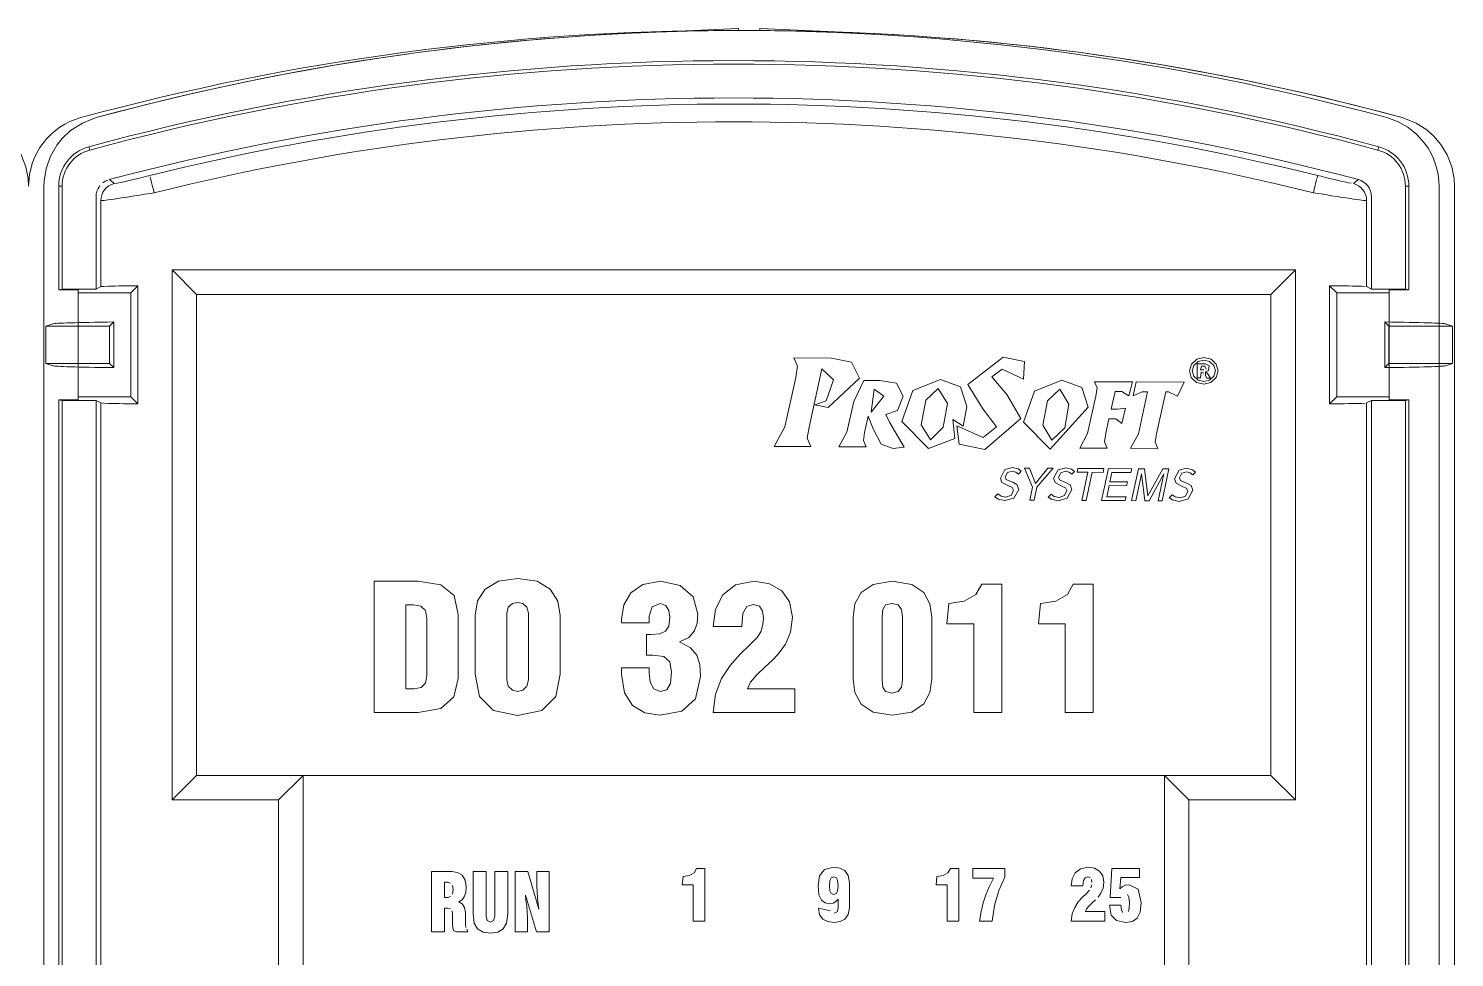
# Model space of a CAD drawing. Header units: millimetres. Extents: x -6000 to 26000, y -6000 to 26000.
# Drawn here: x 142.17 to 147.75, y -4531.38 to -4527.75 of the extents above; entities that cross this region are included whole.
import ezdxf

# ---------------------------------------------------------------- set-up
doc = ezdxf.new("R2010")
doc.units = ezdxf.units.MM
doc.header["$MEASUREMENT"] = 0
doc.layers.add('Чертеж и Рисунок_Ном._пера__1', color=7, linetype='Continuous', lineweight=15)
doc.layers.add('Чертеж и Рисунок_Ном._пера__7', color=7, linetype='Continuous', lineweight=15)

msp = doc.modelspace()

# ---------------------------------------------------------------- linework, layer by layer
at = {"layer": 'Чертеж и Рисунок_Ном._пера__1', "color": 7, "linetype": 'Continuous', "lineweight": 15, "flags": 128}
for points in [[(145.3943, -4529.0541), (145.3151, -4529.0379), (145.1684, -4529.0371), (145.1823, -4529.0699), (145.1758, -4529.1135), (145.1327, -4529.3075), (145.0915, -4529.3836), (145.2353, -4529.3843), (145.2209, -4529.3515), (145.2278, -4529.3079), (145.2779, -4529.0793)], [(145.2511, -4529.2209), (145.3032, -4529.2315), (145.4251, -4529.1167), (145.3943, -4529.0541)], [(146.0711, -4529.0516), (145.9884, -4529.0348), (145.8501, -4529.1416), (145.9081, -4529.2366)], [(145.9839, -4529.0814), (146.0672, -4529.1204), (146.0711, -4529.0516)], [(146.7243, -4529.1136), (146.7168, -4529.0875), (146.7246, -4529.061)], [(146.7243, -4529.1136), (146.7168, -4529.0875), (146.7246, -4529.061)], [(146.7246, -4529.061), (146.7455, -4529.0419)], [(146.7246, -4529.061), (146.7455, -4529.0419)], [(146.7506, -4529.0511), (146.7341, -4529.0664)], [(146.7506, -4529.0511), (146.7341, -4529.0664)], [(146.7455, -4529.0419), (146.7732, -4529.0353)], [(146.7455, -4529.0419), (146.7732, -4529.0353)], [(146.7476, -4529.1156), (146.7476, -4529.06), (146.7597, -4529.06), (146.779, -4529.0602), (146.7941, -4529.0678)], [(146.7476, -4529.1156), (146.7476, -4529.06), (146.7597, -4529.06), (146.779, -4529.0602), (146.7941, -4529.0678)], [(146.7733, -4529.0456), (146.7506, -4529.0511)], [(146.7733, -4529.0456), (146.7506, -4529.0511)], [(146.7732, -4529.0353), (146.8015, -4529.0424)], [(146.7732, -4529.0353), (146.8015, -4529.0424)], [(146.7957, -4529.0511), (146.7733, -4529.0456)], [(146.7957, -4529.0511), (146.7733, -4529.0456)], [(146.8125, -4529.0667), (146.7957, -4529.0511)], [(146.8125, -4529.0667), (146.7957, -4529.0511)], [(146.8015, -4529.0424), (146.822, -4529.0616)], [(146.8015, -4529.0424), (146.822, -4529.0616)], [(146.822, -4529.0616), (146.8296, -4529.0881), (146.822, -4529.1144)], [(146.822, -4529.0616), (146.8296, -4529.0881), (146.822, -4529.1144)], [(145.2779, -4529.0793), (145.324, -4529.1231), (145.2947, -4529.2052)], [(146.0018, -4529.1806), (145.9428, -4529.1114), (145.9839, -4529.0814)], [(146.7449, -4529.133), (146.7243, -4529.1136)], [(146.7449, -4529.133), (146.7243, -4529.1136)], [(146.7341, -4529.0664), (146.7279, -4529.0876), (146.7341, -4529.1089), (146.7508, -4529.1245)], [(146.7341, -4529.0664), (146.7279, -4529.0876), (146.7341, -4529.1089), (146.7508, -4529.1245)], [(146.7734, -4529.0971), (146.7629, -4529.0928), (146.7597, -4529.1157), (146.7476, -4529.1156)], [(146.7734, -4529.0971), (146.7629, -4529.0928), (146.7597, -4529.1157), (146.7476, -4529.1156)], [(146.7779, -4529.0696), (146.7647, -4529.0688), (146.7597, -4529.084)], [(146.7779, -4529.0696), (146.7647, -4529.0688), (146.7597, -4529.084)], [(146.7597, -4529.084), (146.7739, -4529.0841)], [(146.7597, -4529.084), (146.7739, -4529.0841)], [(146.782, -4529.0807), (146.7779, -4529.0696)], [(146.782, -4529.0807), (146.7779, -4529.0696)], [(146.7916, -4529.0866), (146.7801, -4529.0914)], [(146.7916, -4529.0866), (146.7801, -4529.0914)], [(146.7941, -4529.0678), (146.7916, -4529.0866)], [(146.7941, -4529.0678), (146.7916, -4529.0866)], [(146.7961, -4529.1245), (146.8128, -4529.109), (146.8187, -4529.0881), (146.8125, -4529.0667)], [(146.7961, -4529.1245), (146.8128, -4529.109), (146.8187, -4529.0881), (146.8125, -4529.0667)], [(146.822, -4529.1144), (146.8013, -4529.1334)], [(146.822, -4529.1144), (146.8013, -4529.1334)], [(145.5703, -4529.136), (145.5045, -4529.1261), (145.4423, -4529.1258), (145.4038, -4529.2081), (145.3759, -4529.3283), (145.345, -4529.3854), (145.4514, -4529.3859), (145.4406, -4529.3602), (145.4454, -4529.3287), (145.4599, -4529.2652), (145.4789, -4529.3151), (145.5104, -4529.3751)], [(145.5747, -4529.2431), (145.5967, -4529.1867), (145.5703, -4529.136)], [(145.6343, -4529.165), (145.5916, -4529.2867), (145.696, -4529.3924), (145.7988, -4529.3529), (145.7908, -4529.2777)], [(145.8209, -4529.1507), (145.7421, -4529.1221), (145.6343, -4529.165)], [(145.6856, -4529.2024), (145.7335, -4529.1569)], [(145.7335, -4529.1569), (145.7696, -4529.2158), (145.7532, -4529.3086)], [(145.7908, -4529.2777), (145.8311, -4529.3044), (145.8454, -4529.2274), (145.8209, -4529.1507)], [(146.1099, -4529.1674), (146.0672, -4529.289), (146.1716, -4529.3948), (146.321, -4529.2297), (146.2964, -4529.1531)], [(146.2177, -4529.1244), (146.1099, -4529.1674)], [(146.1612, -4529.2048), (146.2091, -4529.1593)], [(146.2091, -4529.1593), (146.2452, -4529.2182), (146.2288, -4529.311)], [(146.2964, -4529.1531), (146.2177, -4529.1244)], [(146.7732, -4529.1402), (146.7449, -4529.133)], [(146.7732, -4529.1402), (146.7449, -4529.133)], [(146.7508, -4529.1245), (146.7733, -4529.1301)], [(146.7508, -4529.1245), (146.7733, -4529.1301)], [(146.8013, -4529.1334), (146.7732, -4529.1402)], [(146.8013, -4529.1334), (146.7732, -4529.1402)], [(146.7733, -4529.1301), (146.7961, -4529.1245)], [(146.7733, -4529.1301), (146.7961, -4529.1245)], [(145.2947, -4529.2052), (145.2511, -4529.2209)], [(145.7532, -4529.3086), (145.7031, -4529.3574), (145.6674, -4529.2986), (145.6856, -4529.2024)], [(145.9081, -4529.2366), (145.9621, -4529.3067), (145.9091, -4529.3486), (145.8065, -4529.3034), (145.816, -4529.3748), (145.916, -4529.3953), (146.0572, -4529.274), (146.0018, -4529.1806)], [(146.1787, -4529.3598), (146.143, -4529.301), (146.1612, -4529.2048)], [(145.5428, -4529.2883), (145.5286, -4529.2585), (145.5747, -4529.2431)], [(145.6004, -4529.3867), (145.5428, -4529.2883)], [(146.2288, -4529.311), (146.1787, -4529.3598)], [(145.5104, -4529.3751), (145.5569, -4529.3917)], [(145.5569, -4529.3917), (145.6004, -4529.3867)], [(146.0234, -4529.5442), (146.0091, -4529.5383), (145.9825, -4529.5244), (145.9767, -4529.5076), (145.9941, -4529.4738)], [(145.9941, -4529.4738), (146.0239, -4529.4659)], [(146.0052, -4529.4854), (145.9957, -4529.5032), (145.9999, -4529.5138)], [(146.0379, -4529.484), (146.0227, -4529.4802), (146.0052, -4529.4854)], [(146.0239, -4529.4659), (146.0471, -4529.4715)], [(146.0471, -4529.4715), (146.0586, -4529.4809), (146.0477, -4529.4917), (146.0379, -4529.484)], [(146.232, -4529.5453), (146.2178, -4529.5393), (146.1912, -4529.5254), (146.1853, -4529.5086), (146.2028, -4529.4748)], [(146.2028, -4529.4748), (146.2326, -4529.4669), (146.2558, -4529.4726), (146.2672, -4529.4819), (146.2563, -4529.4927), (146.2465, -4529.485)], [(146.2138, -4529.4865), (146.2044, -4529.5043), (146.2085, -4529.5148)], [(146.2465, -4529.485), (146.2313, -4529.4812), (146.2138, -4529.4865)], [(146.6647, -4529.5278), (146.6588, -4529.511), (146.6763, -4529.4772)], [(146.6763, -4529.4772), (146.7061, -4529.4693), (146.7293, -4529.4749)], [(146.6874, -4529.4888), (146.6779, -4529.5066), (146.682, -4529.5172)], [(146.7049, -4529.4836), (146.6874, -4529.4888)], [(146.72, -4529.4874), (146.7049, -4529.4836)], [(146.7293, -4529.4749), (146.7407, -4529.4843), (146.7298, -4529.4951), (146.72, -4529.4874)], [(145.9999, -4529.5138), (146.0136, -4529.5203), (146.025, -4529.5237), (146.0418, -4529.5332), (146.0486, -4529.5518), (146.0296, -4529.5858)], [(146.0198, -4529.5749), (146.0288, -4529.5553), (146.0234, -4529.5442)], [(146.2085, -4529.5148), (146.2222, -4529.5213), (146.2337, -4529.5247), (146.2504, -4529.5343)], [(146.2285, -4529.5759), (146.2374, -4529.5564), (146.232, -4529.5453)], [(146.2504, -4529.5343), (146.2572, -4529.5529), (146.2383, -4529.5869)], [(146.7056, -4529.5476), (146.6913, -4529.5417), (146.6647, -4529.5278)], [(146.682, -4529.5172), (146.6958, -4529.5237), (146.7072, -4529.5271), (146.724, -4529.5367)], [(146.702, -4529.5783), (146.7109, -4529.5587), (146.7056, -4529.5476)], [(146.724, -4529.5367), (146.7308, -4529.5552), (146.7118, -4529.5892)], [(145.9683, -4529.5896), (145.9556, -4529.581), (145.9667, -4529.5695)], [(145.9667, -4529.5695), (145.9795, -4529.5783)], [(146.0296, -4529.5858), (145.9941, -4529.5956), (145.9683, -4529.5896)], [(145.9795, -4529.5783), (145.9979, -4529.5821)], [(145.9979, -4529.5821), (146.0198, -4529.5749)], [(146.1769, -4529.5907), (146.1642, -4529.582), (146.1753, -4529.5705)], [(146.1753, -4529.5705), (146.1881, -4529.5793)], [(146.2383, -4529.5869), (146.2028, -4529.5967), (146.1769, -4529.5907)], [(146.1881, -4529.5793), (146.2065, -4529.5831)], [(146.2065, -4529.5831), (146.2285, -4529.5759)], [(146.6763, -4529.5991), (146.6505, -4529.593), (146.6378, -4529.5844), (146.6489, -4529.5729)], [(146.6489, -4529.5729), (146.6617, -4529.5817)], [(146.6617, -4529.5817), (146.6801, -4529.5855)], [(146.7118, -4529.5892), (146.6763, -4529.5991)], [(146.6801, -4529.5855), (146.702, -4529.5783)]]:
    msp.add_lwpolyline(points, dxfattribs=at)
for points in [[(146.7801, -4529.0914), (146.7883, -4529.0978), (146.7998, -4529.1159), (146.7847, -4529.1158), (146.7797, -4529.1067)], [(146.7801, -4529.0914), (146.7883, -4529.0978), (146.7998, -4529.1159), (146.7847, -4529.1158), (146.7797, -4529.1067)], [(145.4714, -4529.2489), (145.4833, -4529.1594), (145.5208, -4529.1871)], [(146.4935, -4529.131), (146.3449, -4529.1303), (146.3554, -4529.1548), (146.3505, -4529.1875), (146.3185, -4529.333), (146.2873, -4529.3901), (146.3951, -4529.3906), (146.3847, -4529.3661), (146.3895, -4529.3334), (146.4021, -4529.2755), (146.4293, -4529.2756), (146.453, -4529.2936), (146.4668, -4529.2342), (146.4348, -4529.2374), (146.4107, -4529.2373), (146.4263, -4529.1689), (146.4519, -4529.1691), (146.4802, -4529.1856)], [(146.6961, -4529.132), (146.6709, -4529.1865), (146.6348, -4529.17), (146.6245, -4529.1699), (146.5881, -4529.3344), (146.5833, -4529.3671), (146.5937, -4529.3916), (146.4859, -4529.3911), (146.5171, -4529.334), (146.5535, -4529.1696), (146.5324, -4529.1695), (146.4964, -4529.1856), (146.5089, -4529.1311)], [(146.0913, -4529.4688), (146.1146, -4529.5291), (146.1632, -4529.4691), (146.183, -4529.4692), (146.1199, -4529.5438), (146.1092, -4529.5941), (146.0923, -4529.594), (146.103, -4529.5437), (146.0716, -4529.4687)], [(146.3128, -4529.5951), (146.2959, -4529.595), (146.3194, -4529.4849), (146.277, -4529.4847), (146.2801, -4529.4697), (146.3818, -4529.4702), (146.3787, -4529.4852), (146.3363, -4529.485)], [(146.4658, -4529.5959), (146.3734, -4529.5954), (146.3999, -4529.4703), (146.4912, -4529.4708), (146.4881, -4529.4858), (146.4137, -4529.4854), (146.4058, -4529.5221), (146.4743, -4529.5224), (146.4712, -4529.5374), (146.4027, -4529.5371), (146.3934, -4529.5805), (146.4689, -4529.5809)], [(146.5414, -4529.471), (146.5545, -4529.577), (146.613, -4529.4714), (146.6369, -4529.4715), (146.6104, -4529.5966), (146.594, -4529.5965), (146.6097, -4529.5226), (146.6169, -4529.4914), (146.559, -4529.5963), (146.5422, -4529.5962), (146.5295, -4529.491), (146.5227, -4529.5222), (146.5071, -4529.5961), (146.4907, -4529.596), (146.5172, -4529.4709)]]:
    msp.add_lwpolyline(points, close=True, dxfattribs=at)
at = {"layer": 'Чертеж и Рисунок_Ном._пера__7', "color": 7, "linetype": 'Continuous', "lineweight": 15}
for p, q in [((144.5688, -4527.7641), (144.9518, -4527.7473)), ((144.9518, -4527.7473), (144.9518, -4527.7549)), ((145.0353, -4527.7473), (145.4183, -4527.7641)), ((145.0353, -4527.7549), (145.0353, -4527.7473)), ((142.4083, -4528.2103), (142.4118, -4528.2232)), ((147.4581, -4528.2103), (147.4546, -4528.2232)), ((142.2324, -4534.9602), (142.2324, -4528.3644)), ((142.2324, -4534.9602), (142.2324, -4528.3647)), ((142.2903, -4528.7704), (142.2903, -4528.3647)), ((142.3037, -4528.3647), (142.2903, -4528.3647)), ((142.3037, -4528.3647), (142.3037, -4528.7677)), ((147.5627, -4528.3647), (147.5627, -4528.7677)), ((147.5627, -4528.3647), (147.5761, -4528.3647)), ((147.5761, -4528.3647), (147.5761, -4528.7704)), ((147.6943, -4534.9602), (147.6943, -4528.3644)), ((147.7547, -4528.3644), (147.7547, -4534.9602)), ((147.7547, -4534.9184), (147.7547, -4528.3647)), ((142.4363, -4528.7677), (142.4363, -4528.4063)), ((142.4555, -4528.4211), (142.4555, -4528.7581)), ((147.4108, -4528.7581), (147.4108, -4528.4211)), ((147.43, -4528.7677), (147.43, -4528.4063)), ((142.7338, -4528.6921), (147.1326, -4528.6921)), ((142.7338, -4528.6921), (142.8301, -4528.7884)), ((142.7338, -4530.768), (142.7338, -4528.6921)), ((147.0363, -4528.7884), (147.1326, -4528.6921)), ((147.1326, -4528.6921), (147.1326, -4530.768)), ((142.3037, -4528.7677), (142.2903, -4528.7704)), ((142.3668, -4528.7704), (142.2903, -4528.7704)), ((142.4363, -4528.7677), (142.3037, -4528.7677)), ((142.3668, -4528.7826), (142.3668, -4528.7704)), ((142.5725, -4528.7826), (142.3668, -4528.7826)), ((142.3668, -4529.189), (142.3668, -4528.7826)), ((142.4555, -4528.7581), (142.4363, -4528.7677)), ((142.5725, -4528.7826), (142.6004, -4528.7548)), ((142.5725, -4528.7826), (142.5725, -4529.189)), ((142.6004, -4528.7548), (142.6004, -4529.2169)), ((147.266, -4529.2169), (147.266, -4528.7548)), ((147.266, -4528.7548), (147.2939, -4528.7826)), ((147.2939, -4528.7826), (147.4996, -4528.7826)), ((147.2939, -4529.189), (147.2939, -4528.7826)), ((147.43, -4528.7677), (147.4108, -4528.7581)), ((147.5627, -4528.7677), (147.43, -4528.7677)), ((147.4996, -4528.7704), (147.4996, -4528.7826)), ((147.5761, -4528.7704), (147.4996, -4528.7704)), ((147.4996, -4528.7826), (147.4996, -4529.189)), ((147.5761, -4528.7704), (147.5627, -4528.7677)), ((147.0363, -4528.7884), (142.8301, -4528.7884)), ((142.8301, -4528.7884), (142.8301, -4530.6716)), ((147.0363, -4530.6716), (147.0363, -4528.7884)), ((142.4888, -4528.9131), (142.5055, -4528.8964)), ((142.5055, -4528.8964), (142.5055, -4529.0752)), ((147.4816, -4528.8964), (147.4816, -4529.0752)), ((147.4816, -4528.8964), (147.4983, -4528.9131)), ((142.2397, -4528.9131), (142.2675, -4528.9039)), ((142.2397, -4528.9131), (142.2397, -4529.0585)), ((142.4888, -4528.9131), (142.2397, -4528.9131)), ((142.4888, -4528.9131), (142.4888, -4529.0585)), ((147.7474, -4528.9131), (147.4983, -4528.9131)), ((147.4983, -4529.0585), (147.4983, -4528.9131)), ((147.7474, -4528.9131), (147.7196, -4528.9039)), ((147.7474, -4528.9131), (147.7474, -4529.0585)), ((142.2675, -4529.0678), (142.2397, -4529.0585)), ((142.2397, -4529.0585), (142.4888, -4529.0585)), ((142.4888, -4529.0585), (142.5055, -4529.0752)), ((147.4983, -4529.0585), (147.4816, -4529.0752)), ((147.4983, -4529.0585), (147.7474, -4529.0585)), ((147.7196, -4529.0678), (147.7474, -4529.0585)), ((142.2903, -4529.2013), (142.2903, -4533.7919)), ((142.3037, -4529.2039), (142.2903, -4529.2013)), ((142.3668, -4529.2013), (142.2903, -4529.2013)), ((142.4363, -4529.2039), (142.3037, -4529.2039)), ((142.3037, -4529.2039), (142.3037, -4533.7892)), ((142.5725, -4529.189), (142.3668, -4529.189)), ((142.3668, -4529.189), (142.3668, -4529.2013)), ((142.4363, -4529.2039), (142.4555, -4529.2135)), ((142.4363, -4533.7892), (142.4363, -4529.2039)), ((142.4555, -4529.2135), (142.4555, -4533.7796)), ((142.6004, -4529.2169), (142.5725, -4529.189)), ((147.266, -4529.2169), (147.2939, -4529.189)), ((147.2939, -4529.189), (147.4996, -4529.189)), ((147.43, -4529.2039), (147.4108, -4529.2135)), ((147.4108, -4533.7796), (147.4108, -4529.2135)), ((147.5627, -4529.2039), (147.43, -4529.2039)), ((147.43, -4533.7892), (147.43, -4529.2039)), ((147.4996, -4529.2013), (147.4996, -4529.189)), ((147.5761, -4529.2013), (147.4996, -4529.2013)), ((147.5761, -4529.2013), (147.5627, -4529.2039)), ((147.5627, -4533.7892), (147.5627, -4529.2039)), ((147.5761, -4529.2013), (147.5761, -4533.7919)), ((142.7338, -4530.768), (142.8301, -4530.6716)), ((142.8301, -4530.6716), (143.2474, -4530.6716)), ((143.1511, -4530.768), (143.2474, -4530.6716)), ((143.2474, -4530.6716), (143.2474, -4534.5664)), ((143.2474, -4530.6716), (146.619, -4530.6716)), ((146.619, -4530.6716), (147.0363, -4530.6716)), ((146.619, -4530.6716), (146.7153, -4530.768)), ((146.619, -4534.5664), (146.619, -4530.6716)), ((147.0363, -4530.6716), (147.1326, -4530.768)), ((143.1511, -4530.768), (142.7338, -4530.768)), ((143.1511, -4534.6628), (143.1511, -4530.768)), ((147.1326, -4530.768), (146.7153, -4530.768)), ((146.7153, -4530.768), (146.7153, -4534.6628))]:
    msp.add_line(p, q, dxfattribs=at)
at = {"layer": 'Чертеж и Рисунок_Ном._пера__7', "color": 7, "linetype": 'Continuous', "lineweight": 15, "flags": 128}
for points in [[(141.9672, -4528.0963), (142.022, -4528.1177), (142.0635, -4528.144), (142.0916, -4528.1688), (142.1191, -4528.2012), (142.1433, -4528.2413), (142.1618, -4528.2894), (142.1704, -4528.3345), (142.1721, -4528.3644)], [(142.3769, -4528.0963), (142.3553, -4528.1032), (142.3344, -4528.1117), (142.3141, -4528.122), (142.2948, -4528.1339), (142.2778, -4528.1463), (142.2595, -4528.1621), (142.2436, -4528.1783), (142.229, -4528.1958), (142.2169, -4528.213), (142.2046, -4528.2338), (142.1942, -4528.2558), (142.1867, -4528.2755), (142.1757, -4528.3193), (142.1721, -4528.3644)], [(142.4373, -4528.0963), (142.3829, -4528.1175), (142.3369, -4528.1473), (142.3039, -4528.1783), (142.2835, -4528.2039), (142.2582, -4528.2473), (142.2408, -4528.2964), (142.2331, -4528.3445), (142.2324, -4528.3644)], [(147.4894, -4528.0963), (147.5321, -4528.1118), (147.5716, -4528.1339), (147.607, -4528.1622), (147.6374, -4528.1958), (147.6512, -4528.2157), (147.6618, -4528.2338), (147.6722, -4528.2558), (147.6797, -4528.2755), (147.6861, -4528.2973), (147.6907, -4528.3195), (147.6935, -4528.3435), (147.6943, -4528.3644)], [(147.5498, -4528.0963), (147.6046, -4528.1177), (147.6461, -4528.144), (147.6742, -4528.1688), (147.7017, -4528.2012), (147.726, -4528.2413), (147.7444, -4528.2894), (147.7531, -4528.3345), (147.7547, -4528.3644)], [(142.5073, -4528.3539), (142.4976, -4528.3465), (142.488, -4528.3391)], [(142.5073, -4528.3539), (142.5195, -4528.3525), (142.5336, -4528.3497), (142.5506, -4528.346), (142.5614, -4528.3435), (142.5762, -4528.3401), (142.5954, -4528.3355), (142.6124, -4528.3314), (142.6298, -4528.3271), (142.6473, -4528.3228)], [(142.6513, -4528.3387), (142.6486, -4528.3282)], [(142.6641, -4528.3902), (142.6611, -4528.3782), (142.658, -4528.3659), (142.6541, -4528.3503), (142.6513, -4528.3387)], [(147.2151, -4528.3387), (147.2122, -4528.3503), (147.2084, -4528.3659), (147.2053, -4528.3782), (147.2023, -4528.3902)], [(147.2191, -4528.3228), (147.2161, -4528.3346)], [(147.2191, -4528.3228), (147.2322, -4528.326), (147.2501, -4528.3304), (147.2603, -4528.3329), (147.271, -4528.3355), (147.2831, -4528.3384), (147.2935, -4528.3408), (147.3098, -4528.3446), (147.3245, -4528.3479), (147.3403, -4528.3513), (147.3505, -4528.3532)], [(147.3784, -4528.3391), (147.3688, -4528.3465), (147.3591, -4528.3539)], [(147.3784, -4528.3391), (147.3891, -4528.3429), (147.3991, -4528.3484), (147.408, -4528.3555), (147.4156, -4528.3639), (147.4218, -4528.3735), (147.4263, -4528.3839), (147.4291, -4528.395), (147.43, -4528.4063)], [(142.4363, -4528.4063), (142.4373, -4528.395), (142.4401, -4528.3839), (142.4446, -4528.3735), (142.4508, -4528.3639)], [(142.4555, -4528.4211), (142.4564, -4528.4103), (142.4591, -4528.3993), (142.4636, -4528.3886), (142.47, -4528.3787), (142.4779, -4528.37), (142.4871, -4528.3629), (142.497, -4528.3575), (142.5073, -4528.3539)], [(142.4555, -4528.4211), (142.4683, -4528.4204), (142.4837, -4528.4185), (142.495, -4528.4169), (142.5072, -4528.4152), (142.5201, -4528.4133), (142.536, -4528.4108), (142.5462, -4528.4093), (142.558, -4528.4074), (142.5715, -4528.4053), (142.5868, -4528.4028), (142.6005, -4528.4006), (142.6137, -4528.3985), (142.6261, -4528.3965), (142.6376, -4528.3946), (142.6479, -4528.3929), (142.6641, -4528.3902)], [(142.4624, -4528.3521), (142.4718, -4528.3457), (142.4822, -4528.341)], [(147.2023, -4528.3902), (147.2181, -4528.3928), (147.2324, -4528.3952), (147.2452, -4528.3973), (147.2565, -4528.3991), (147.2738, -4528.4019), (147.2949, -4528.4053), (147.3084, -4528.4074), (147.3202, -4528.4093), (147.3304, -4528.4108), (147.3463, -4528.4133), (147.3591, -4528.4152), (147.3714, -4528.4169), (147.3826, -4528.4185), (147.3981, -4528.4204), (147.4098, -4528.4212)], [(147.4108, -4528.4211), (147.41, -4528.4103), (147.4073, -4528.3993), (147.4028, -4528.3886), (147.3964, -4528.3787), (147.3884, -4528.37), (147.3793, -4528.3629), (147.3693, -4528.3575), (147.3591, -4528.3539)], [(142.4555, -4528.7581), (142.4675, -4528.757), (142.4857, -4528.7563), (142.4977, -4528.756), (142.5114, -4528.7558), (142.5267, -4528.7555), (142.5434, -4528.7553), (142.5708, -4528.755), (142.6004, -4528.7548)], [(147.266, -4528.7548), (147.2956, -4528.755), (147.323, -4528.7553), (147.3397, -4528.7555), (147.355, -4528.7558), (147.3687, -4528.756), (147.3807, -4528.7563), (147.3908, -4528.7567), (147.405, -4528.7574)], [(142.4555, -4529.2135), (142.4675, -4529.2146), (142.4857, -4529.2153), (142.4977, -4529.2156), (142.5114, -4529.2159), (142.5267, -4529.2162), (142.5434, -4529.2164), (142.5708, -4529.2167), (142.6004, -4529.2169)], [(147.266, -4529.2169), (147.2956, -4529.2167), (147.323, -4529.2164), (147.3397, -4529.2162), (147.355, -4529.2159), (147.3687, -4529.2156), (147.3807, -4529.2153), (147.3908, -4529.215), (147.405, -4529.2143)], [(144.0877, -4529.9005), (144.0124, -4529.9117)], [(144.1628, -4529.9119), (144.0877, -4529.9005)], [(143.7866, -4529.9255), (143.698, -4529.9119), (143.5257, -4529.9119), (143.5257, -4530.4253)], [(143.8381, -4529.9679), (143.7866, -4529.9255)], [(143.9603, -4529.9424), (143.9302, -4529.9882)], [(144.0124, -4529.9117), (143.9603, -4529.9424)], [(144.2144, -4529.943), (144.1628, -4529.9119)], [(144.244, -4529.9891), (144.2144, -4529.943)], [(144.5298, -4529.9571), (144.5025, -4530.0045)], [(144.5773, -4529.9242), (144.5298, -4529.9571)], [(144.6468, -4529.9119), (144.5773, -4529.9242)], [(144.7229, -4529.9281), (144.6468, -4529.9119)], [(144.7736, -4529.9727), (144.7229, -4529.9281)], [(144.94, -4529.9261), (144.8901, -4529.9646)], [(145.0136, -4529.9119), (144.94, -4529.9261)], [(145.0734, -4529.9213), (145.0136, -4529.9119)], [(145.1208, -4529.9487), (145.0734, -4529.9213)], [(145.1519, -4529.9927), (145.1208, -4529.9487)], [(145.4321, -4529.9553), (145.4076, -4530.0003)], [(145.4789, -4529.9237), (145.4321, -4529.9553)], [(145.5527, -4529.9119), (145.4789, -4529.9237)], [(145.6297, -4529.9238), (145.5527, -4529.9119)], [(145.6773, -4529.9555), (145.6297, -4529.9238)], [(145.7012, -4530.0006), (145.6773, -4529.9555)], [(146.2306, -4530.4253), (146.3407, -4530.4253), (146.3407, -4529.9226), (146.262, -4529.9226), (146.2391, -4529.9638), (146.1939, -4529.99)], [(143.6494, -4530.0041), (143.6794, -4530.0041), (143.7086, -4530.0093)], [(143.7089, -4530.3278), (143.6802, -4530.333), (143.6494, -4530.333), (143.6494, -4530.0041)], [(143.7086, -4530.0093), (143.7256, -4530.0262)], [(143.8378, -4530.3643), (143.8546, -4530.2923), (143.8546, -4530.042), (143.8381, -4529.9679)], [(143.9302, -4529.9882), (143.9204, -4530.0449), (143.9204, -4530.2758), (143.9381, -4530.3632), (143.993, -4530.4183), (144.087, -4530.4374)], [(144.0504, -4530.3228), (144.0441, -4530.2973), (144.0441, -4530.037), (144.0504, -4530.0131)], [(144.0504, -4530.0131), (144.0664, -4529.9993)], [(144.0664, -4529.9993), (144.087, -4529.9949)], [(144.087, -4529.9949), (144.1074, -4529.9993)], [(144.1074, -4529.9993), (144.1233, -4530.0131)], [(144.1233, -4530.0131), (144.1299, -4530.037), (144.1299, -4530.2973), (144.1233, -4530.3228)], [(144.2362, -4530.3632), (144.2536, -4530.2758), (144.2536, -4530.0456), (144.244, -4529.9891)], [(144.5025, -4530.0045), (144.4938, -4530.0606), (144.4938, -4530.0749), (144.6025, -4530.0749)], [(144.6025, -4530.0749), (144.6025, -4530.0478), (144.6139, -4530.0118)], [(144.6139, -4530.0118), (144.6447, -4529.9984)], [(144.6447, -4529.9984), (144.6671, -4530.0063)], [(144.6671, -4530.0063), (144.6795, -4530.0261)], [(144.7892, -4530.0751), (144.792, -4530.0399), (144.7736, -4529.9727)], [(144.8901, -4529.9646), (144.8617, -4530.0208)], [(144.9691, -4530.0383), (144.9838, -4530.0109), (145.0086, -4530.0027)], [(145.0086, -4530.0027), (145.0335, -4530.0094)], [(145.0335, -4530.0094), (145.0459, -4530.0281)], [(145.1631, -4530.0521), (145.1519, -4529.9927)], [(145.4076, -4530.0003), (145.4005, -4530.0528)], [(145.5904, -4530.3258), (145.5771, -4530.3434), (145.5513, -4530.3495), (145.5277, -4530.3434), (145.5168, -4530.3258), (145.5141, -4530.2973), (145.5141, -4530.0506), (145.5168, -4530.0222), (145.5277, -4530.0045)], [(145.5277, -4530.0045), (145.5513, -4529.9984)], [(145.5513, -4529.9984), (145.5771, -4530.0045)], [(145.5771, -4530.0045), (145.5904, -4530.0222)], [(145.7012, -4530.3468), (145.7079, -4530.2944), (145.7079, -4530.0528), (145.7012, -4530.0006)], [(146.1939, -4529.99), (146.1333, -4529.9991), (146.1255, -4530.0785), (146.2306, -4530.0785), (146.2306, -4530.4253)], [(143.7256, -4530.0262), (143.7309, -4530.0571), (143.7309, -4530.2787), (143.7256, -4530.3106), (143.7089, -4530.3278)], [(144.6795, -4530.0261), (144.6833, -4530.0521), (144.6794, -4530.0869)], [(144.8617, -4530.0208), (144.8528, -4530.0885), (144.9643, -4530.0885), (144.9691, -4530.0383)], [(145.0459, -4530.0281), (145.0494, -4530.0563)], [(145.0494, -4530.0563), (145.0472, -4530.0801)], [(145.1556, -4530.1111), (145.1631, -4530.0521)], [(145.4005, -4530.0528), (145.4005, -4530.2944), (145.4076, -4530.347)], [(145.5904, -4530.0222), (145.5942, -4530.0506), (145.5942, -4530.2973), (145.5904, -4530.3258)], [(144.6431, -4530.1174), (144.6082, -4530.12), (144.5911, -4530.12), (144.5911, -4530.2008), (144.6161, -4530.2008), (144.6591, -4530.2063)], [(144.6794, -4530.0869), (144.6664, -4530.1075), (144.6431, -4530.1174)], [(144.7569, -4530.1315), (144.7788, -4530.1063)], [(144.7788, -4530.1063), (144.7892, -4530.0751)], [(145.0398, -4530.107), (145.0258, -4530.1307)], [(145.0472, -4530.0801), (145.0398, -4530.107)], [(145.1358, -4530.1574), (145.1556, -4530.1111)], [(144.7205, -4530.1486), (144.7569, -4530.1315)], [(144.7635, -4530.1719), (144.7205, -4530.1486)], [(144.7884, -4530.2013), (144.7635, -4530.1719)], [(144.9943, -4530.1625), (144.9571, -4530.199)], [(145.0258, -4530.1307), (144.9943, -4530.1625)], [(145.1073, -4530.1965), (145.1358, -4530.1574)], [(144.6591, -4530.2063), (144.6822, -4530.2268)], [(144.6822, -4530.2268), (144.689, -4530.268)], [(144.7999, -4530.2382), (144.7884, -4530.2013)], [(144.9571, -4530.199), (144.9191, -4530.2418)], [(145.0541, -4530.2478), (145.0843, -4530.22)], [(145.0843, -4530.22), (145.1073, -4530.1965)], [(144.6064, -4530.3064), (144.6025, -4530.2701), (144.6025, -4530.2508), (144.4938, -4530.2508), (144.4938, -4530.2758), (144.5051, -4530.3479)], [(144.689, -4530.268), (144.6852, -4530.3121)], [(144.7836, -4530.3714), (144.8027, -4530.2844)], [(144.8027, -4530.2844), (144.7999, -4530.2382)], [(144.8856, -4530.2927), (144.8618, -4530.3533)], [(144.9191, -4530.2418), (144.8856, -4530.2927)], [(144.9989, -4530.3067), (145.0234, -4530.2775)], [(145.0234, -4530.2775), (145.0541, -4530.2478)], [(144.0664, -4530.338), (144.0504, -4530.3228)], [(144.1074, -4530.338), (144.087, -4530.3431), (144.0664, -4530.338)], [(144.1233, -4530.3228), (144.1074, -4530.338)], [(144.5051, -4530.3479), (144.5366, -4530.3978)], [(144.62, -4530.3333), (144.6064, -4530.3064)], [(144.6454, -4530.3438), (144.62, -4530.3333)], [(144.6716, -4530.3364), (144.6454, -4530.3438)], [(144.6852, -4530.3121), (144.6716, -4530.3364)], [(144.8528, -4530.4253), (145.1716, -4530.4253), (145.1716, -4530.333), (144.9872, -4530.333), (144.9989, -4530.3067)], [(145.4076, -4530.347), (145.4321, -4530.3923)], [(145.6773, -4530.392), (145.7012, -4530.3468)], [(143.7863, -4530.4096), (143.8378, -4530.3643)], [(144.1816, -4530.4183), (144.2362, -4530.3632)], [(144.5366, -4530.3978), (144.5846, -4530.4267)], [(144.7298, -4530.4205), (144.7836, -4530.3714)], [(144.8618, -4530.3533), (144.8528, -4530.4253)], [(145.4321, -4530.3923), (145.4789, -4530.4241)], [(145.6297, -4530.424), (145.6773, -4530.392)], [(143.5257, -4530.4253), (143.698, -4530.4253), (143.7863, -4530.4096)], [(144.087, -4530.4374), (144.1816, -4530.4183)], [(144.5846, -4530.4267), (144.6454, -4530.436)], [(144.6454, -4530.436), (144.7298, -4530.4205)], [(145.4789, -4530.4241), (145.5527, -4530.436)], [(145.5527, -4530.436), (145.6297, -4530.424)], [(143.8518, -4531.0517), (143.8298, -4531.048), (143.75, -4531.048), (143.75, -4531.2838), (143.8007, -4531.2838), (143.8007, -4531.1918)], [(143.881, -4531.0815), (143.8694, -4531.0629), (143.8518, -4531.0517)], [(143.9128, -4531.048), (143.9128, -4531.2142), (143.9172, -4531.25)], [(143.9677, -4531.2405), (143.9635, -4531.2233), (143.9635, -4531.048), (143.9128, -4531.048)], [(144.0434, -4531.2499), (144.048, -4531.2142), (144.048, -4531.048), (143.9972, -4531.048), (143.9972, -4531.2233), (143.993, -4531.2404)], [(144.0773, -4531.048), (144.0773, -4531.2838), (144.1257, -4531.2838), (144.1257, -4531.2279), (144.1247, -4531.2071)], [(144.1652, -4531.1513), (144.1678, -4531.1747), (144.1697, -4531.1961), (144.1263, -4531.048), (144.0773, -4531.048)], [(144.1195, -4531.161), (144.1172, -4531.1403), (144.1612, -4531.2838), (144.2102, -4531.2838), (144.2102, -4531.048), (144.1618, -4531.048), (144.1618, -4531.1068), (144.1628, -4531.128)], [(144.7594, -4531.0638), (144.7344, -4531.0676), (144.7312, -4531.1003), (144.7745, -4531.1003), (144.7745, -4531.2431)], [(144.778, -4531.053), (144.7594, -4531.0638)], [(144.7745, -4531.2431), (144.8198, -4531.2431), (144.8198, -4531.0361), (144.7874, -4531.0361), (144.778, -4531.053)], [(145.2693, -4531.0645), (145.2632, -4531.1023), (145.2667, -4531.1394)], [(145.3244, -4531.0317), (145.2889, -4531.0403), (145.2693, -4531.0645)], [(145.3091, -4531.0836), (145.314, -4531.0724)], [(145.314, -4531.0724), (145.3244, -4531.0694)], [(145.3481, -4531.0346), (145.3244, -4531.0317)], [(145.3244, -4531.0694), (145.3347, -4531.0726)], [(145.3347, -4531.0726), (145.3398, -4531.0839)], [(145.381, -4531.0633), (145.3676, -4531.0446), (145.3481, -4531.0346)], [(145.3812, -4531.2167), (145.3859, -4531.191), (145.3859, -4531.0926), (145.381, -4531.0633)], [(145.7531, -4531.0638), (145.7282, -4531.0676), (145.7249, -4531.1003), (145.7682, -4531.1003), (145.7682, -4531.2431)], [(145.7718, -4531.053), (145.7531, -4531.0638)], [(145.7682, -4531.2431), (145.8136, -4531.2431), (145.8136, -4531.0361), (145.7812, -4531.0361), (145.7718, -4531.053)], [(145.9703, -4531.1229), (145.9943, -4531.0705), (145.9943, -4531.0361), (145.8695, -4531.0361), (145.8695, -4531.0741), (145.9493, -4531.0741), (145.9335, -4531.108)], [(146.258, -4531.0765), (146.2543, -4531.1044), (146.3002, -4531.1044), (146.3022, -4531.0837), (146.3083, -4531.0724)], [(146.2696, -4531.0534), (146.258, -4531.0765)], [(146.2902, -4531.0375), (146.2696, -4531.0534)], [(146.3205, -4531.0317), (146.2902, -4531.0375)], [(146.3083, -4531.0724), (146.3185, -4531.0691)], [(146.3185, -4531.0691), (146.3287, -4531.0718)], [(146.3452, -4531.0355), (146.3205, -4531.0317)], [(146.3646, -4531.0468), (146.3452, -4531.0355)], [(146.3774, -4531.0649), (146.3646, -4531.0468)], [(146.382, -4531.0894), (146.3774, -4531.0649)], [(146.4489, -4531.0714), (146.521, -4531.0714), (146.521, -4531.0361), (146.4127, -4531.0361), (146.4068, -4531.15), (146.4489, -4531.15)], [(146.4534, -4531.108), (146.4451, -4531.1162), (146.4489, -4531.0714)], [(143.8007, -4531.0904), (143.8133, -4531.0904), (143.8244, -4531.0934)], [(143.8245, -4531.1466), (143.8136, -4531.1495), (143.8007, -4531.1495), (143.8007, -4531.0904)], [(143.8318, -4531.1029), (143.8345, -4531.1199), (143.8318, -4531.137)], [(143.8782, -4531.1469), (143.8835, -4531.1304)], [(143.8852, -4531.1074), (143.881, -4531.0815)], [(143.8835, -4531.1304), (143.8852, -4531.1074)], [(144.1628, -4531.128), (144.1652, -4531.1513)], [(145.3079, -4531.1056), (145.3091, -4531.0836)], [(145.3094, -4531.1232), (145.3079, -4531.1056)], [(145.3244, -4531.1388), (145.3145, -4531.1347), (145.3094, -4531.1232)], [(145.3398, -4531.1232), (145.3347, -4531.1347)], [(145.3398, -4531.0839), (145.3412, -4531.1056)], [(145.3412, -4531.1056), (145.3398, -4531.1232)], [(145.9335, -4531.108), (145.9202, -4531.1393)], [(145.9534, -4531.1812), (145.9703, -4531.1229)], [(146.3255, -4531.1218), (146.3126, -4531.1349)], [(146.3343, -4531.1009), (146.3313, -4531.112)], [(146.3338, -4531.0795), (146.3352, -4531.0911)], [(146.3708, -4531.1328), (146.379, -4531.1137)], [(146.379, -4531.1137), (146.382, -4531.0894)], [(146.4813, -4531.0997), (146.4648, -4531.102), (146.4534, -4531.108)], [(146.5167, -4531.1173), (146.4813, -4531.0997)], [(146.5246, -4531.2069), (146.5287, -4531.1694), (146.5167, -4531.1173)], [(143.8564, -4531.1672), (143.8693, -4531.1586)], [(143.8794, -4531.1885), (143.8701, -4531.1748), (143.8564, -4531.1672)], [(143.8693, -4531.1586), (143.8782, -4531.1469)], [(144.1247, -4531.2071), (144.1223, -4531.184), (144.1195, -4531.161)], [(145.2667, -4531.1394), (145.2764, -4531.1598)], [(145.2764, -4531.1598), (145.2905, -4531.1714)], [(145.2905, -4531.1714), (145.3076, -4531.1751)], [(145.3076, -4531.1751), (145.3224, -4531.1723)], [(145.3224, -4531.1723), (145.3333, -4531.1653)], [(145.3347, -4531.1347), (145.3244, -4531.1388)], [(145.3333, -4531.1653), (145.3412, -4531.1559), (145.3412, -4531.1918), (145.3374, -4531.2058)], [(145.9095, -4531.1706), (145.9011, -4531.2043)], [(145.9202, -4531.1393), (145.9095, -4531.1706)], [(145.9449, -4531.2431), (145.9534, -4531.1812)], [(146.2816, -4531.1675), (146.2678, -4531.1885)], [(146.2973, -4531.1499), (146.2816, -4531.1675)], [(146.3126, -4531.1349), (146.2973, -4531.1499)], [(146.3144, -4531.1942), (146.3245, -4531.1822)], [(146.3245, -4531.1822), (146.3372, -4531.17)], [(146.3372, -4531.17), (146.3496, -4531.1585)], [(146.3591, -4531.1488), (146.3708, -4531.1328)], [(146.4508, -4531.199), (146.4489, -4531.1795), (146.4044, -4531.1795), (146.4109, -4531.2186)], [(146.4748, -4531.1379), (146.4802, -4531.1492)], [(146.4802, -4531.1492), (146.4818, -4531.1712), (146.4809, -4531.1916)], [(143.8007, -4531.1918), (143.8119, -4531.1918), (143.8241, -4531.1943)], [(143.8304, -4531.2019), (143.8321, -4531.2145), (143.8321, -4531.2532), (143.8332, -4531.2692)], [(143.8842, -4531.2675), (143.8828, -4531.2542), (143.8828, -4531.2092), (143.8794, -4531.1885)], [(143.993, -4531.2404), (143.9802, -4531.246), (143.9677, -4531.2405)], [(145.2647, -4531.1918), (145.2692, -4531.2174), (145.2819, -4531.2347)], [(145.3113, -4531.2016), (145.2647, -4531.1918)], [(145.2819, -4531.2347), (145.3013, -4531.2444)], [(145.3374, -4531.2058), (145.3259, -4531.2107)], [(145.3493, -4531.2443), (145.3684, -4531.2342)], [(145.3684, -4531.2342), (145.3812, -4531.2167)], [(145.9011, -4531.2043), (145.8951, -4531.2431), (145.9449, -4531.2431)], [(146.2543, -4531.2431), (146.3856, -4531.2431), (146.3856, -4531.2051), (146.3096, -4531.2051), (146.3144, -4531.1942)], [(146.258, -4531.2134), (146.2543, -4531.2431)], [(146.2678, -4531.1885), (146.258, -4531.2134)], [(146.4109, -4531.2186), (146.4313, -4531.2406)], [(146.4313, -4531.2406), (146.4671, -4531.2475)], [(146.4563, -4531.2092), (146.4508, -4531.199)], [(146.4809, -4531.1916), (146.4781, -4531.2042)], [(146.4935, -4531.2437), (146.5128, -4531.2309)], [(146.5128, -4531.2309), (146.5246, -4531.2069)], [(143.8332, -4531.2692), (143.8377, -4531.2799)], [(143.8377, -4531.2799), (143.8474, -4531.2838), (143.8919, -4531.2838), (143.8876, -4531.2743)], [(143.9172, -4531.25), (143.9303, -4531.2731)], [(143.9303, -4531.2731), (143.9515, -4531.2856)], [(143.9515, -4531.2856), (143.9802, -4531.2893)], [(143.9802, -4531.2893), (144.0088, -4531.2856)], [(144.0088, -4531.2856), (144.0302, -4531.273)], [(144.0302, -4531.273), (144.0434, -4531.2499)], [(145.3013, -4531.2444), (145.3259, -4531.2475), (145.3493, -4531.2443)], [(146.4671, -4531.2475), (146.4935, -4531.2437)]]:
    msp.add_lwpolyline(points, dxfattribs=at)
msp.add_lwpolyline([(145.8724, -4530.4253), (145.9825, -4530.4253), (145.9825, -4529.9226), (145.9038, -4529.9226), (145.8809, -4529.9638), (145.8356, -4529.99), (145.7751, -4529.9991), (145.7673, -4530.0785), (145.8724, -4530.0785)], close=True, dxfattribs=at)
at = {"layer": 'Чертеж и Рисунок_Ном._пера__7', "color": 7, "linetype": 'Continuous', "lineweight": 15}
for centre, radius, start, end in [((144.9332, -4537.4918), 9.737, 74.77978, 105.22022), ((144.9935, -4537.4918), 9.737, 90, 105.22022), ((144.9935, -4537.4918), 9.737, 92.5, 105.21846), ((144.9935, -4537.4918), 9.737, 74.77978, 90), ((144.9935, -4537.4918), 9.737, 74.78154, 87.5), ((144.9332, -4537.4918), 9.6188, 74.78154, 105.21846), ((144.9332, -4537.4918), 9.6054, 74.78154, 105.21846), ((144.9332, -4537.5196), 9.5005, 75.08546, 104.91454), ((144.9332, -4537.5196), 9.4766, 76.04186, 103.95814), ((144.9332, -4537.5196), 9.4071, 76.04185, 103.95815), ((142.4503, -4528.3647), 0.16, 105.2185, 180), ((142.4503, -4528.3647), 0.1466, 105.2185, 180), ((147.4161, -4528.3647), 0.1466, 0, 74.7815), ((147.4161, -4528.3647), 0.16, 0, 74.7815)]:
    msp.add_arc(centre, radius, start, end, dxfattribs=at)
for centre, start_param, end_param in [((142.8231, -4528.9044), 2.178367, 3.089233), ((147.164, -4528.9044), 0.05236, 0.963226), ((142.8231, -4529.0672), 3.193953, 4.104819), ((147.164, -4529.0672), 5.319959, 6.230825)]:
    msp.add_ellipse(centre, major_axis=(0.5564, 0), ratio=0.017455, start_param=start_param, end_param=end_param, dxfattribs=at)

doc.saveas('drawing.dxf')
